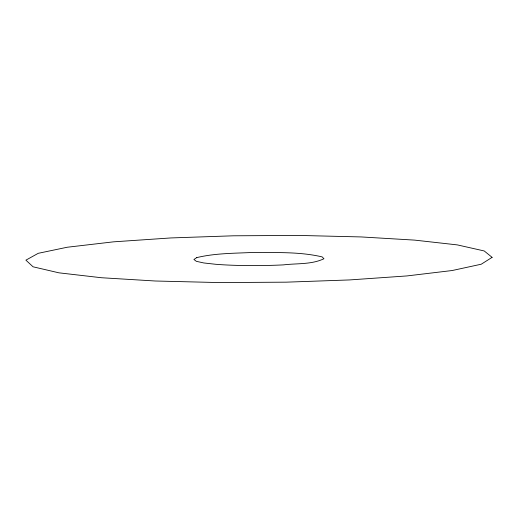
<?xml version="1.0" encoding="UTF-8"?>
<svg xmlns="http://www.w3.org/2000/svg" width="518" height="518" viewBox="0 0 518 518"><rect width="100%" height="100%" fill="white"/><g stroke="black" fill="none" stroke-linecap="round" stroke-linejoin="round"><path stroke-width="0.78" d="M196.782 257.608L193.926 259.479L196.322 261.312L203.762 262.956L215.566 264.271A64.905 6.559 -0.5 0 0 283.495 264.879C296.879 263.235 311.551 264.698 323.951 258.741L322.157 256.896C298.795 251.431 274.449 252.758 250.628 252.551C232.64 253.354 214.374 253.36 196.782 257.608M492.1 257.355L481.261 264.212L452.143 270.532L406.973 275.926L349.456 279.94L286.169 282.168L219.069 282.569L155.296 281.002L101.334 277.726L58.897 272.824L33.061 266.802L25.9 260.153L38.241 253.315L67.223 247.241L113.487 241.841L170.856 237.943L233.365 235.8L298.86 235.431L361.188 236.94L414.678 240.119L457.362 244.904L484.22 250.958L492.1 257.355"/></g></svg>
